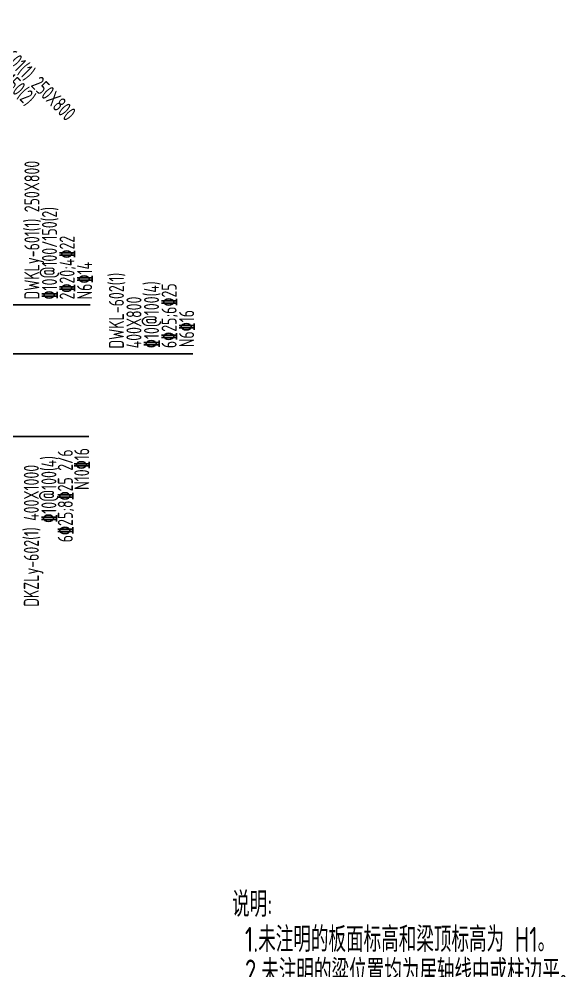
# Model space of a CAD drawing. Header units: millimetres. Extents: x 2998490 to 15040601, y 444546 to 7822218.
# Drawn here: x 14934736 to 14945634, y 7501385 to 7520356 of the extents above; entities that cross this region are included whole.
import ezdxf

# ---------------------------------------------------------------- set-up
doc = ezdxf.new("R2010")
doc.units = ezdxf.units.MM
doc.header["$LTSCALE"] = 2000
for name, color, linetype in [('3-liang-rein-X', 54, 'Continuous'), ('3-liang-rein-Y', 130, 'Continuous'), ('3-liang-R截面-X', 50, 'Continuous'), ('3-liang-R截面-Y', 70, 'Continuous')]:
    doc.layers.add(name, color=color, linetype=linetype)
doc.styles.add('TSSD_Rein', font='Tssdeng.shx', dxfattribs={"width": 0.7, "bigfont": 'hztxt.shx'})

msp = doc.modelspace()

# ---------------------------------------------------------------- linework, layer by layer
at = {"layer": '3-liang-R截面-X'}
msp.add_line((14938196.8, 7513685), (14934321.9, 7513685), dxfattribs=at)
at = {"layer": '3-liang-R截面-Y'}
for p, q in [((14936153.3, 7514662.4), (14934067.5, 7514662.4)), ((14936128.4, 7512035.2), (14933398.3, 7512035.2))]:
    msp.add_line(p, q, dxfattribs=at)

# ---------------------------------------------------------------- texts
at = {"layer": '3-liang-rein-X', "style": 'TSSD_Rein', "width": 0.7}
for s, p in [('%%13210@100(4)', (14937525.5, 7513797.8)), ('6%%13225;6%%13225', (14937875.5, 7513797.8)), ('N6%%13216', (14938225.5, 7513815.6))]:
    msp.add_text(s, height=300, rotation=90, dxfattribs=at).set_placement(p)
at = {"layer": '3-liang-rein-Y', "style": 'TSSD_Rein', "width": 0.7}
for s, rotation, p in [('%%13210@100/150(2)', 315, (14933575.8, 7519911.5)), ('%%13210@100/150(2)', 90, (14935492.3, 7514766.6)), ('2%%13220;4%%13222', 90, (14935842.3, 7514766.6)), ('N6%%13214', 90, (14936192.3, 7514766.6)), ('N10%%13216', 90, (14936134.7, 7510971.5)), ('%%13210@100(4)', 90, (14935480.2, 7510317.3)), ('6%%13225;8%%13225 2/6', 90, (14935807.8, 7509928.8))]:
    msp.add_text(s, height=300, rotation=rotation, dxfattribs=at).set_placement(p)
at = {"layer": '3-liang-R截面-X', "style": 'TSSD_Rein', "width": 0.7}
for s, height, rotation, p in [('DWKL-602(1)', 300, 90, (14936825.5, 7513788.2)), ('400X800', 300, 90, (14937175.5, 7513793)), ('1.未注明的板面标高和梁顶标高为 H1。', 500, 359.99419, (14939236.2, 7501764.4)), ('2.未注明的粱位置均为居轴线中或柱边平。', 500, 359.99419, (14939236.2, 7501114.4))]:
    msp.add_text(s, height=height, rotation=rotation, dxfattribs=at).set_placement(p)
at = {"layer": '3-liang-R截面-X', "color": 2, "style": 'TSSD_Rein', "width": 0.7}
msp.add_text('说明:', height=500, rotation=359.99419, dxfattribs=at).set_placement((14938980.5, 7502464.4))
at = {"layer": '3-liang-R截面-Y', "style": 'TSSD_Rein', "width": 0.7}
for s, rotation, p in [('DWKL-601(1) 250X800', 315, (14933823.3, 7520159)), ('DWKLy-601(1) 250X800', 90, (14935142.3, 7514766.6)), ('DKZLy-602(1) 400X1000', 90, (14935130.9, 7508644.6))]:
    msp.add_text(s, height=300, rotation=rotation, dxfattribs=at).set_placement(p)

doc.saveas('drawing.dxf')
